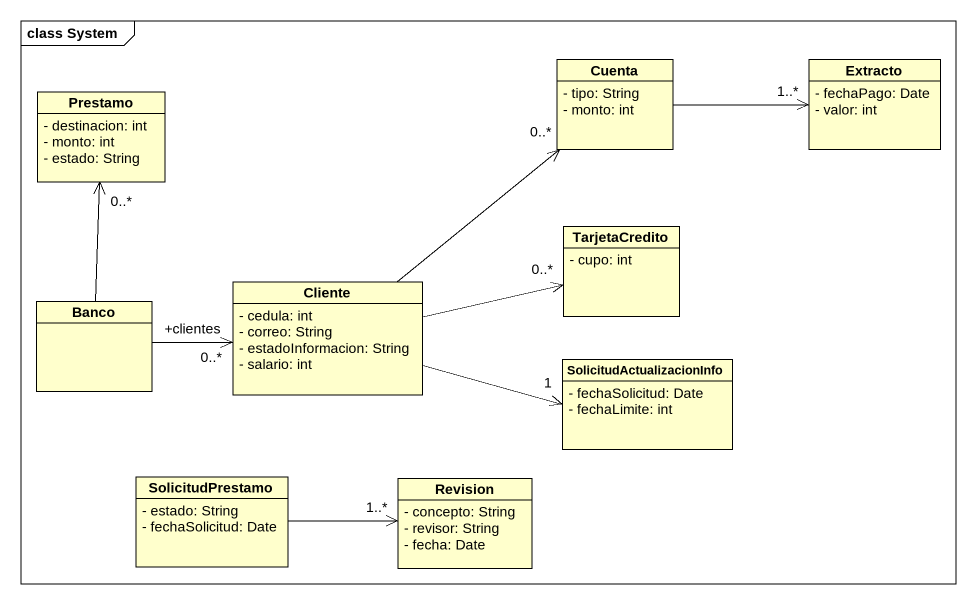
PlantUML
@startuml
mainframe class System
hide circle
hide empty members
skinparam classAttributeIconSize 0
class Prestamo {
  - destinacion: int
  - monto: int
  - estado: String
}
class Cuenta {
  - tipo: String
  - monto: int
}
class Extracto {
  - fechaPago: Date
  - valor: int
}
class TarjetaCredito {
  - cupo: int
}
class Banco
class Cliente {
  - cedula: int
  - correo: String
  - estadoInformacion: String
  - salario: int
}
class SolicitudActualizacionInfo {
  - fechaSolicitud: Date
  - fechaLimite: int
}
class SolicitudPrestamo {
  - estado: String
  - fechaSolicitud: Date
}
class Revision {
  - concepto: String
  - revisor: String
  - fecha: Date
}
Cuenta -right-> "1..*" Extracto
Banco -up-> "0..*" Prestamo
Banco -right-> "+clientes\n0..*" Cliente
Cliente -up-> "0..*" Cuenta
Cliente -right-> "0..*" TarjetaCredito
Cliente -right-> "1" SolicitudActualizacionInfo
SolicitudPrestamo -right-> "1..*" Revision
@enduml
